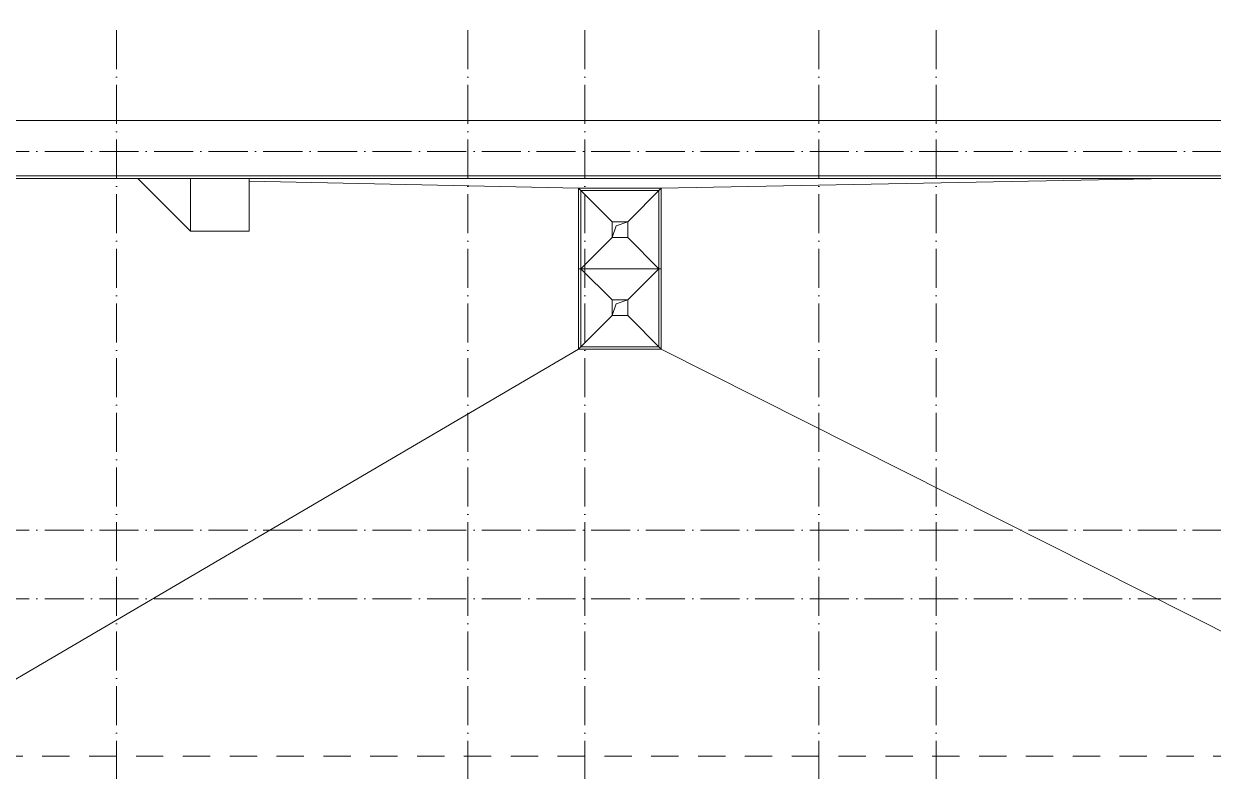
# Model space of a CAD drawing. Header units: millimetres. Extents: x -269418 to 201924, y -5890 to 98643.
# Drawn here: x 6824 to 22060, y 19064 to 28637 of the extents above; entities that cross this region are included whole.
import ezdxf

# ---------------------------------------------------------------- set-up
doc = ezdxf.new("R2010")
doc.units = ezdxf.units.MM
doc.linetypes.add('01 Штриховая _4 мм_', pattern=[600, 350, -250])
doc.linetypes.add('50_200_ШТРИХ_1Т_ш5_п1_п1_', pattern=[700, 500, -100, 0, -100])
for name, color, linetype, lineweight in [('A-GENM', 7, 'Continuous', 9), ('A-ROOF', 7, 'Continuous', 9), ('G-ANNO-SYMB-1', 7, '01 Штриховая _4 мм_', 9), ('Оси-1', 7, '50_200_ШТРИХ_1Т_ш5_п1_п1_', 9)]:
    doc.layers.add(name, color=color, linetype=linetype, lineweight=lineweight)

# ---------------------------------------------------------------- blocks, each defined once
blk = doc.blocks.new('парапет1 - парапет-18629556-АР1_1_Кладочный план 3 этажа')
at = {"layer": 'A-GENM'}
for p, q in [((-2411, 27400), (33928, 27400)), ((33219, 26691), (-1702, 26691)), ((-1665, 26654), (33182, 26654))]:
    blk.add_line(p, q, dxfattribs=at)
blk = doc.blocks.new('AR_Отверстие прямоугольное _в плите_ - AR_Отверстие прямоугольное _в плите_-V42-АР1_1_Кладочный план 3 этажа')
at = {"layer": 'A-GENM'}
for p, q in [((-100, -100), (-50, 50)), ((-50, 50), (100, 100))]:
    blk.add_line(p, q, dxfattribs=at)

msp = doc.modelspace()

# ---------------------------------------------------------------- linework, layer by layer
at = {"layer": 'A-ROOF'}
for p, q in [((8960, 25980), (8286.2, 26653.8)), ((8960, 26653.8), (8960, 25980)), ((9710, 25980), (9710, 26653.8)), ((13930, 26530), (9710, 26623.4)), ((13930, 24470), (13930, 26530)), ((13930, 26530), (14990, 26530)), ((14360, 26100), (13930, 26530)), ((14560, 26100), (14990, 26530)), ((14990, 26530), (21486.1, 26653.6)), ((14990, 26530), (14990, 24470)), ((13960, 26500), (13960, 24500)), ((13960, 26500), (14960, 26500)), ((14960, 24500), (14960, 26500)), ((14360, 25900), (14360, 26100)), ((14360, 26100), (14560, 26100)), ((14560, 26100), (14560, 25900)), ((8960, 25980), (9710, 25980)), ((13960, 25500), (14360, 25900)), ((14560, 25900), (14360, 25900)), ((14560, 25900), (14960, 25500)), ((14990, 25500), (13930, 25500)), ((14360, 25100), (13960, 25500)), ((14960, 25500), (14560, 25100)), ((14360, 24900), (14360, 25100)), ((14360, 25100), (14560, 25100)), ((14560, 25100), (14560, 24900)), ((13930, 24470), (14360, 24900)), ((14560, 24900), (14360, 24900)), ((14560, 24900), (14990, 24470)), ((-1345, 15519.4), (13930, 24470)), ((14990, 24470), (13930, 24470)), ((14960, 24500), (13960, 24500)), ((14990, 24470), (33010, 15391.4))]:
    msp.add_line(p, q, dxfattribs=at)
at = {"layer": 'G-ANNO-SYMB-1'}
msp.add_line((-6738.5, 19254.7), (42928.2, 19254.7), dxfattribs=at)
at = {"layer": 'Оси-1'}
for p, q in [((8010, -4150), (8010, 28636.9)), ((12510, -4150), (12510, 28636.9)), ((14010, -4150), (14010, 28636.9)), ((17010, -4150), (17010, 28636.9)), ((18510, -4150), (18510, 28636.9)), ((-6210, 27000), (125951.6, 27000)), ((-6210, 22150), (125951.6, 22150)), ((-6210, 21270), (125951.6, 21270))]:
    msp.add_line(p, q, dxfattribs=at)

# ---------------------------------------------------------------- block references
at = {"layer": 'A-GENM'}
for name, p in [('парапет1 - парапет-18629556-АР1_1_Кладочный план 3 этажа', (0, 0)), ('AR_Отверстие прямоугольное _в плите_ - AR_Отверстие прямоугольное _в плите_-V42-АР1_1_Кладочный план 3 этажа', (14460, 26000)), ('AR_Отверстие прямоугольное _в плите_ - AR_Отверстие прямоугольное _в плите_-V42-АР1_1_Кладочный план 3 этажа', (14460, 25000))]:
    msp.add_blockref(name, p, dxfattribs=at)

doc.saveas('drawing.dxf')
